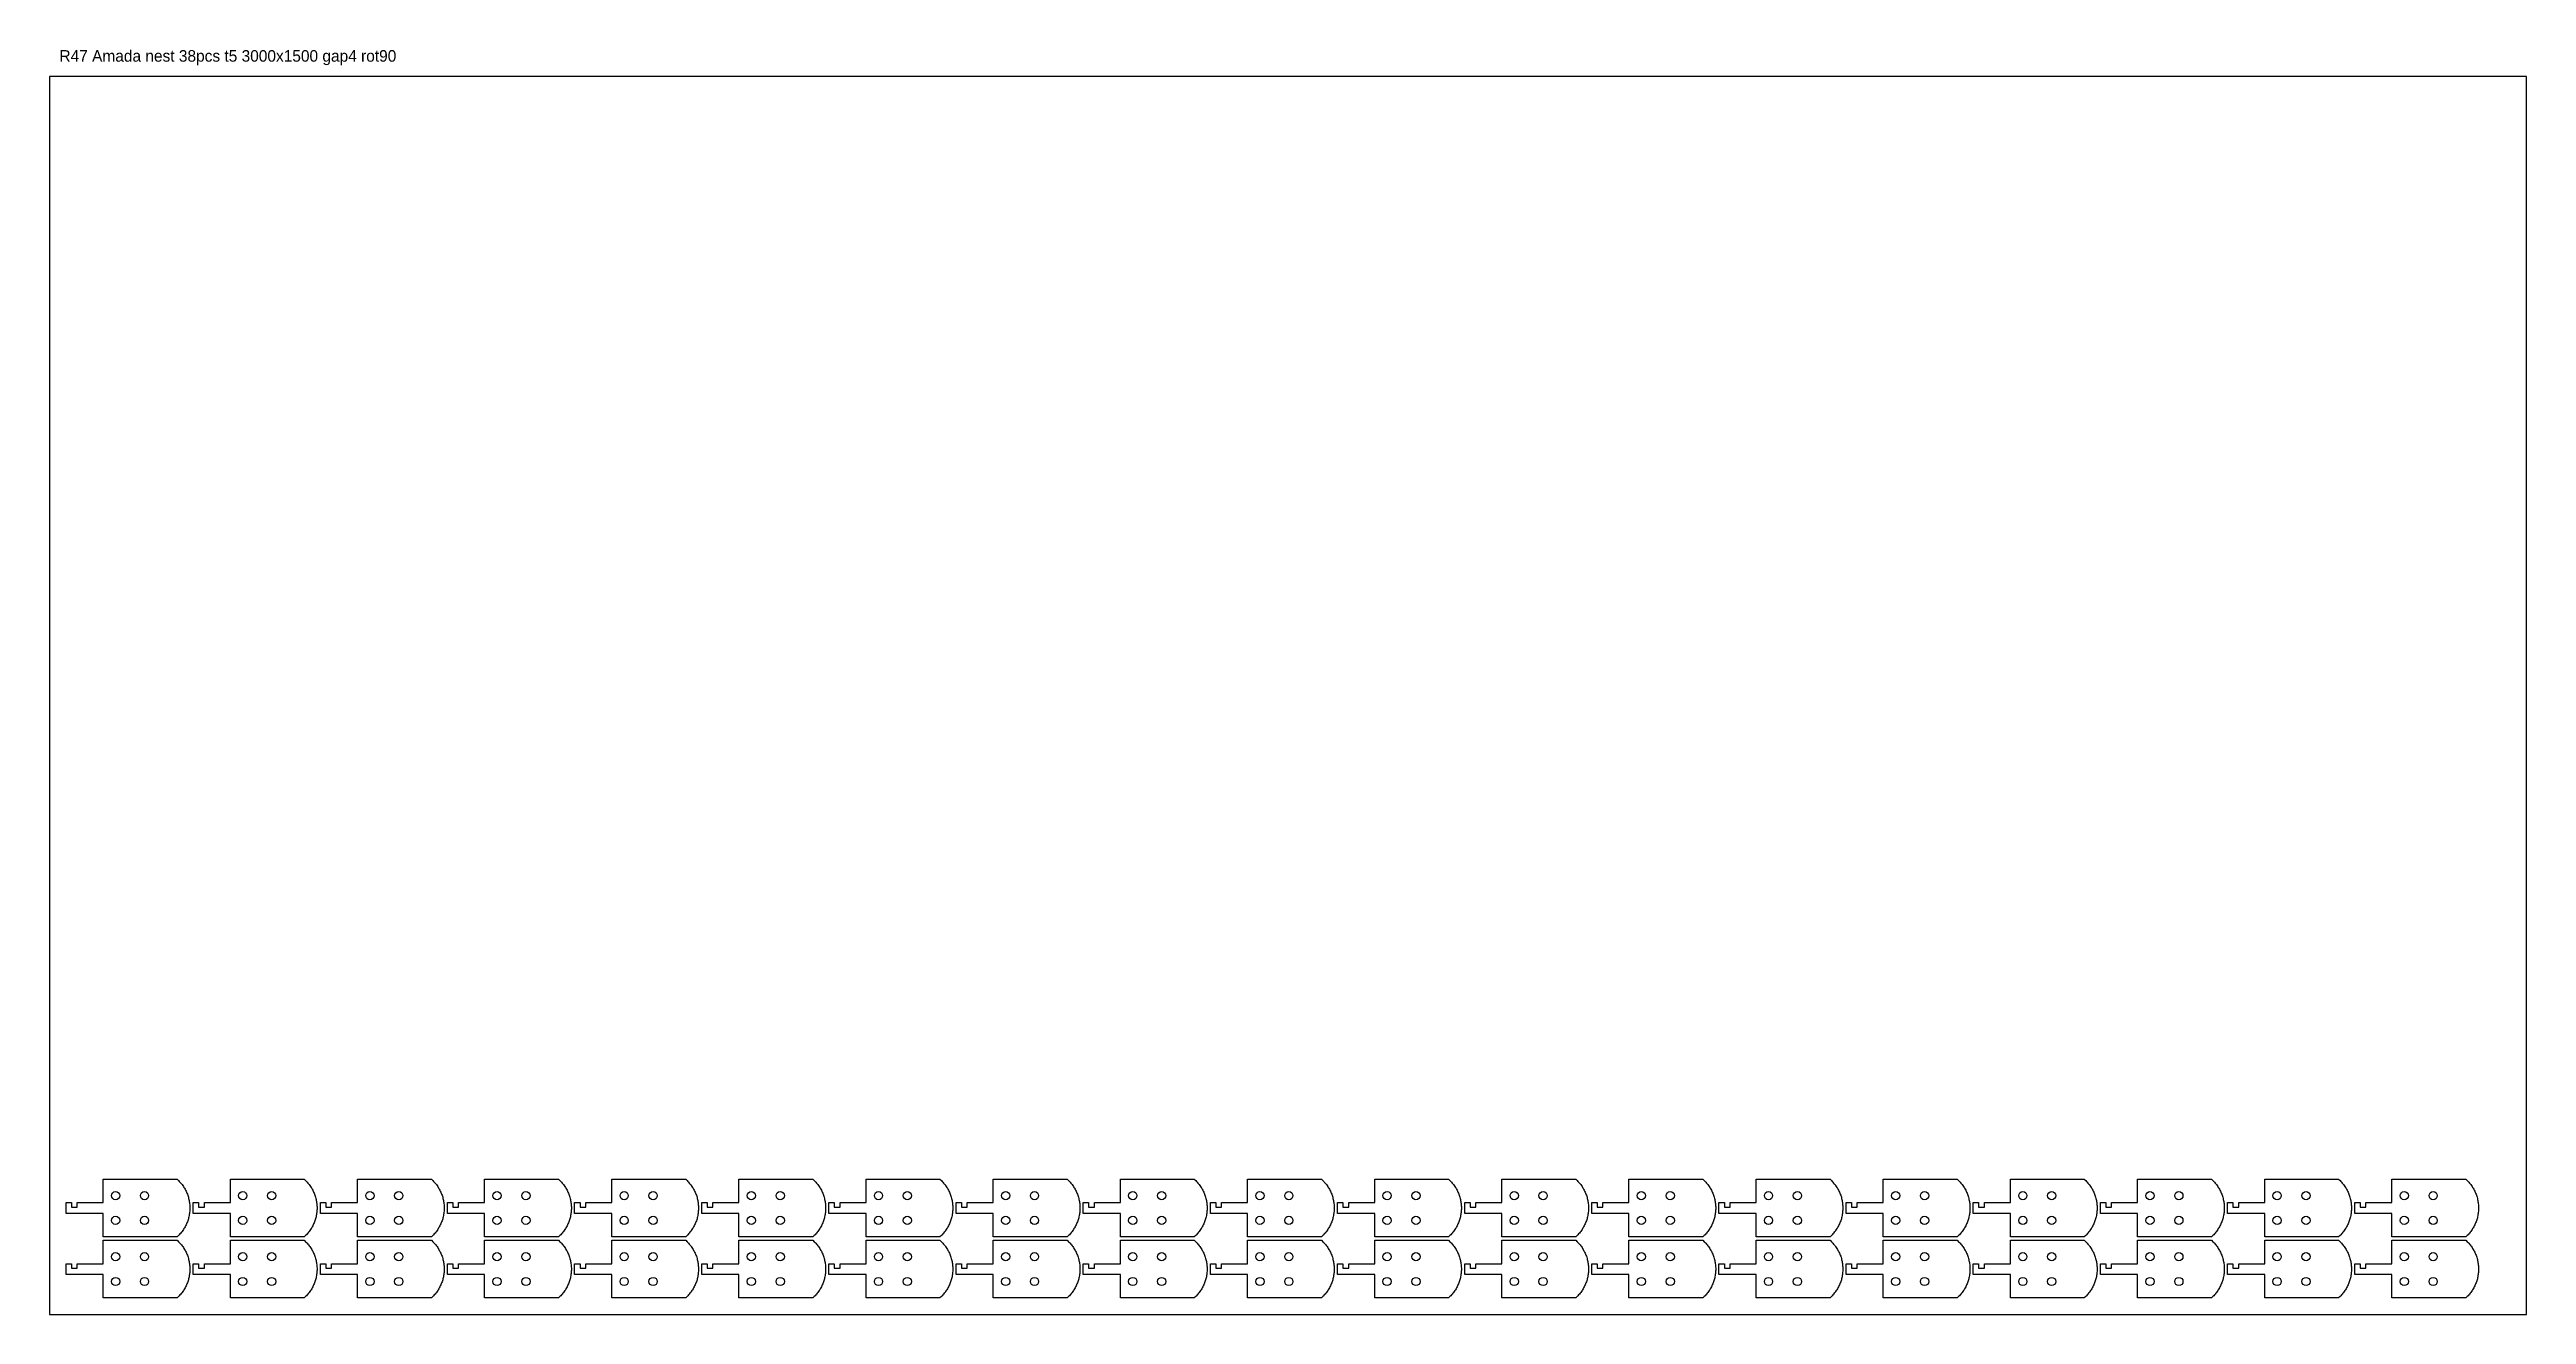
# Model space of a CAD drawing. Header units: millimetres. Extents: x 0 to 3000, y 0 to 1533.
import ezdxf

# ---------------------------------------------------------------- set-up
doc = ezdxf.new("R2010")
doc.units = ezdxf.units.MM
doc.layers.add('CUT', color=1, linetype='Continuous')
doc.layers.add('INFO', color=7, linetype='Continuous')

msp = doc.modelspace()

# ---------------------------------------------------------------- linework, layer by layer
at = {"layer": 'CUT', "color": 1}
for points in [[(20, 122.5), (20, 135.5), (26.5, 135.5), (26.5, 130), (33.5, 130), (33.5, 135.5), (65, 135.5), (65, 164), (154.5, 164), (156.2, 162.2), (157.2, 161.3), (158, 160.3), (158.9, 159.3), (159.7, 158.3), (160.6, 157.3), (161.3, 156.2), (162.1, 155.1), (162.8, 154), (163.5, 152.9), (164.1, 151.7), (164.8, 150.6), (165.3, 149.4), (165.9, 148.2), (166.4, 147), (166.9, 145.8), (167.4, 144.5), (167.8, 143.3), (168.2, 142), (168.5, 140.7), (168.8, 139.5), (169.1, 138.2), (169.3, 136.9), (169.5, 135.6), (169.7, 134.3), (169.8, 133), (169.9, 131.6), (170, 130.3), (170, 129), (170, 127.7), (169.9, 126.4), (169.8, 125), (169.7, 123.7), (169.5, 122.4), (169.3, 121.1), (169.1, 119.8), (168.8, 118.5), (168.5, 117.3), (168.2, 116), (167.8, 114.7), (167.4, 113.5), (166.9, 112.2), (166.4, 111), (165.9, 109.8), (165.3, 108.6), (164.8, 107.4), (164.1, 106.3), (163.5, 105.1), (162.8, 104), (162.1, 102.9), (161.3, 101.8), (160.6, 100.7), (159.7, 99.7), (158.9, 98.7), (158, 97.7), (157.2, 96.7), (156.2, 95.8), (154.5, 94), (65, 94), (65, 122.5)], [(174, 122.5), (174, 135.5), (180.5, 135.5), (180.5, 130), (187.5, 130), (187.5, 135.5), (219, 135.5), (219, 164), (308.5, 164), (310.2, 162.2), (311.2, 161.3), (312, 160.3), (312.9, 159.3), (313.7, 158.3), (314.6, 157.3), (315.3, 156.2), (316.1, 155.1), (316.8, 154), (317.5, 152.9), (318.1, 151.7), (318.8, 150.6), (319.3, 149.4), (319.9, 148.2), (320.4, 147), (320.9, 145.8), (321.4, 144.5), (321.8, 143.3), (322.2, 142), (322.5, 140.7), (322.8, 139.5), (323.1, 138.2), (323.3, 136.9), (323.5, 135.6), (323.7, 134.3), (323.8, 133), (323.9, 131.6), (324, 130.3), (324, 129), (324, 127.7), (323.9, 126.4), (323.8, 125), (323.7, 123.7), (323.5, 122.4), (323.3, 121.1), (323.1, 119.8), (322.8, 118.5), (322.5, 117.3), (322.2, 116), (321.8, 114.7), (321.4, 113.5), (320.9, 112.2), (320.4, 111), (319.9, 109.8), (319.3, 108.6), (318.8, 107.4), (318.1, 106.3), (317.5, 105.1), (316.8, 104), (316.1, 102.9), (315.3, 101.8), (314.6, 100.7), (313.7, 99.7), (312.9, 98.7), (312, 97.7), (311.2, 96.7), (310.2, 95.8), (308.5, 94), (219, 94), (219, 122.5)], [(328, 122.5), (328, 135.5), (334.5, 135.5), (334.5, 130), (341.5, 130), (341.5, 135.5), (373, 135.5), (373, 164), (462.5, 164), (464.2, 162.2), (465.2, 161.3), (466, 160.3), (466.9, 159.3), (467.7, 158.3), (468.6, 157.3), (469.3, 156.2), (470.1, 155.1), (470.8, 154), (471.5, 152.9), (472.1, 151.7), (472.8, 150.6), (473.3, 149.4), (473.9, 148.2), (474.4, 147), (474.9, 145.8), (475.4, 144.5), (475.8, 143.3), (476.2, 142), (476.5, 140.7), (476.8, 139.5), (477.1, 138.2), (477.3, 136.9), (477.5, 135.6), (477.7, 134.3), (477.8, 133), (477.9, 131.6), (478, 130.3), (478, 129), (478, 127.7), (477.9, 126.4), (477.8, 125), (477.7, 123.7), (477.5, 122.4), (477.3, 121.1), (477.1, 119.8), (476.8, 118.5), (476.5, 117.3), (476.2, 116), (475.8, 114.7), (475.4, 113.5), (474.9, 112.2), (474.4, 111), (473.9, 109.8), (473.3, 108.6), (472.8, 107.4), (472.1, 106.3), (471.5, 105.1), (470.8, 104), (470.1, 102.9), (469.3, 101.8), (468.6, 100.7), (467.7, 99.7), (466.9, 98.7), (466, 97.7), (465.2, 96.7), (464.2, 95.8), (462.5, 94), (373, 94), (373, 122.5)], [(482, 122.5), (482, 135.5), (488.5, 135.5), (488.5, 130), (495.5, 130), (495.5, 135.5), (527, 135.5), (527, 164), (616.5, 164), (618.2, 162.2), (619.2, 161.3), (620, 160.3), (620.9, 159.3), (621.7, 158.3), (622.6, 157.3), (623.3, 156.2), (624.1, 155.1), (624.8, 154), (625.5, 152.9), (626.1, 151.7), (626.8, 150.6), (627.3, 149.4), (627.9, 148.2), (628.4, 147), (628.9, 145.8), (629.4, 144.5), (629.8, 143.3), (630.2, 142), (630.5, 140.7), (630.8, 139.5), (631.1, 138.2), (631.3, 136.9), (631.5, 135.6), (631.7, 134.3), (631.8, 133), (631.9, 131.6), (632, 130.3), (632, 129), (632, 127.7), (631.9, 126.4), (631.8, 125), (631.7, 123.7), (631.5, 122.4), (631.3, 121.1), (631.1, 119.8), (630.8, 118.5), (630.5, 117.3), (630.2, 116), (629.8, 114.7), (629.4, 113.5), (628.9, 112.2), (628.4, 111), (627.9, 109.8), (627.3, 108.6), (626.8, 107.4), (626.1, 106.3), (625.5, 105.1), (624.8, 104), (624.1, 102.9), (623.3, 101.8), (622.6, 100.7), (621.7, 99.7), (620.9, 98.7), (620, 97.7), (619.2, 96.7), (618.2, 95.8), (616.5, 94), (527, 94), (527, 122.5)], [(636, 122.5), (636, 135.5), (642.5, 135.5), (642.5, 130), (649.5, 130), (649.5, 135.5), (681, 135.5), (681, 164), (770.5, 164), (772.2, 162.2), (773.2, 161.3), (774, 160.3), (774.9, 159.3), (775.7, 158.3), (776.6, 157.3), (777.3, 156.2), (778.1, 155.1), (778.8, 154), (779.5, 152.9), (780.1, 151.7), (780.8, 150.6), (781.3, 149.4), (781.9, 148.2), (782.4, 147), (782.9, 145.8), (783.4, 144.5), (783.8, 143.3), (784.2, 142), (784.5, 140.7), (784.8, 139.5), (785.1, 138.2), (785.3, 136.9), (785.5, 135.6), (785.7, 134.3), (785.8, 133), (785.9, 131.6), (786, 130.3), (786, 129), (786, 127.7), (785.9, 126.4), (785.8, 125), (785.7, 123.7), (785.5, 122.4), (785.3, 121.1), (785.1, 119.8), (784.8, 118.5), (784.5, 117.3), (784.2, 116), (783.8, 114.7), (783.4, 113.5), (782.9, 112.2), (782.4, 111), (781.9, 109.8), (781.3, 108.6), (780.8, 107.4), (780.1, 106.3), (779.5, 105.1), (778.8, 104), (778.1, 102.9), (777.3, 101.8), (776.6, 100.7), (775.7, 99.7), (774.9, 98.7), (774, 97.7), (773.2, 96.7), (772.2, 95.8), (770.5, 94), (681, 94), (681, 122.5)], [(790, 122.5), (790, 135.5), (796.5, 135.5), (796.5, 130), (803.5, 130), (803.5, 135.5), (835, 135.5), (835, 164), (924.5, 164), (926.2, 162.2), (927.2, 161.3), (928, 160.3), (928.9, 159.3), (929.7, 158.3), (930.6, 157.3), (931.3, 156.2), (932.1, 155.1), (932.8, 154), (933.5, 152.9), (934.1, 151.7), (934.8, 150.6), (935.3, 149.4), (935.9, 148.2), (936.4, 147), (936.9, 145.8), (937.4, 144.5), (937.8, 143.3), (938.2, 142), (938.5, 140.7), (938.8, 139.5), (939.1, 138.2), (939.3, 136.9), (939.5, 135.6), (939.7, 134.3), (939.8, 133), (939.9, 131.6), (940, 130.3), (940, 129), (940, 127.7), (939.9, 126.4), (939.8, 125), (939.7, 123.7), (939.5, 122.4), (939.3, 121.1), (939.1, 119.8), (938.8, 118.5), (938.5, 117.3), (938.2, 116), (937.8, 114.7), (937.4, 113.5), (936.9, 112.2), (936.4, 111), (935.9, 109.8), (935.3, 108.6), (934.8, 107.4), (934.1, 106.3), (933.5, 105.1), (932.8, 104), (932.1, 102.9), (931.3, 101.8), (930.6, 100.7), (929.7, 99.7), (928.9, 98.7), (928, 97.7), (927.2, 96.7), (926.2, 95.8), (924.5, 94), (835, 94), (835, 122.5)], [(944, 122.5), (944, 135.5), (950.5, 135.5), (950.5, 130), (957.5, 130), (957.5, 135.5), (989, 135.5), (989, 164), (1078.5, 164), (1080.2, 162.2), (1081.2, 161.3), (1082, 160.3), (1082.9, 159.3), (1083.7, 158.3), (1084.6, 157.3), (1085.3, 156.2), (1086.1, 155.1), (1086.8, 154), (1087.5, 152.9), (1088.1, 151.7), (1088.8, 150.6), (1089.3, 149.4), (1089.9, 148.2), (1090.4, 147), (1090.9, 145.8), (1091.4, 144.5), (1091.8, 143.3), (1092.2, 142), (1092.5, 140.7), (1092.8, 139.5), (1093.1, 138.2), (1093.3, 136.9), (1093.5, 135.6), (1093.7, 134.3), (1093.8, 133), (1093.9, 131.6), (1094, 130.3), (1094, 129), (1094, 127.7), (1093.9, 126.4), (1093.8, 125), (1093.7, 123.7), (1093.5, 122.4), (1093.3, 121.1), (1093.1, 119.8), (1092.8, 118.5), (1092.5, 117.3), (1092.2, 116), (1091.8, 114.7), (1091.4, 113.5), (1090.9, 112.2), (1090.4, 111), (1089.9, 109.8), (1089.3, 108.6), (1088.8, 107.4), (1088.1, 106.3), (1087.5, 105.1), (1086.8, 104), (1086.1, 102.9), (1085.3, 101.8), (1084.6, 100.7), (1083.7, 99.7), (1082.9, 98.7), (1082, 97.7), (1081.2, 96.7), (1080.2, 95.8), (1078.5, 94), (989, 94), (989, 122.5)], [(1098, 122.5), (1098, 135.5), (1104.5, 135.5), (1104.5, 130), (1111.5, 130), (1111.5, 135.5), (1143, 135.5), (1143, 164), (1232.5, 164), (1234.2, 162.2), (1235.2, 161.3), (1236, 160.3), (1236.9, 159.3), (1237.7, 158.3), (1238.6, 157.3), (1239.3, 156.2), (1240.1, 155.1), (1240.8, 154), (1241.5, 152.9), (1242.1, 151.7), (1242.8, 150.6), (1243.3, 149.4), (1243.9, 148.2), (1244.4, 147), (1244.9, 145.8), (1245.4, 144.5), (1245.8, 143.3), (1246.2, 142), (1246.5, 140.7), (1246.8, 139.5), (1247.1, 138.2), (1247.3, 136.9), (1247.5, 135.6), (1247.7, 134.3), (1247.8, 133), (1247.9, 131.6), (1248, 130.3), (1248, 129), (1248, 127.7), (1247.9, 126.4), (1247.8, 125), (1247.7, 123.7), (1247.5, 122.4), (1247.3, 121.1), (1247.1, 119.8), (1246.8, 118.5), (1246.5, 117.3), (1246.2, 116), (1245.8, 114.7), (1245.4, 113.5), (1244.9, 112.2), (1244.4, 111), (1243.9, 109.8), (1243.3, 108.6), (1242.8, 107.4), (1242.1, 106.3), (1241.5, 105.1), (1240.8, 104), (1240.1, 102.9), (1239.3, 101.8), (1238.6, 100.7), (1237.7, 99.7), (1236.9, 98.7), (1236, 97.7), (1235.2, 96.7), (1234.2, 95.8), (1232.5, 94), (1143, 94), (1143, 122.5)], [(1252, 122.5), (1252, 135.5), (1258.5, 135.5), (1258.5, 130), (1265.5, 130), (1265.5, 135.5), (1297, 135.5), (1297, 164), (1386.5, 164), (1388.2, 162.2), (1389.2, 161.3), (1390, 160.3), (1390.9, 159.3), (1391.7, 158.3), (1392.6, 157.3), (1393.3, 156.2), (1394.1, 155.1), (1394.8, 154), (1395.5, 152.9), (1396.1, 151.7), (1396.8, 150.6), (1397.3, 149.4), (1397.9, 148.2), (1398.4, 147), (1398.9, 145.8), (1399.4, 144.5), (1399.8, 143.3), (1400.2, 142), (1400.5, 140.7), (1400.8, 139.5), (1401.1, 138.2), (1401.3, 136.9), (1401.5, 135.6), (1401.7, 134.3), (1401.8, 133), (1401.9, 131.6), (1402, 130.3), (1402, 129), (1402, 127.7), (1401.9, 126.4), (1401.8, 125), (1401.7, 123.7), (1401.5, 122.4), (1401.3, 121.1), (1401.1, 119.8), (1400.8, 118.5), (1400.5, 117.3), (1400.2, 116), (1399.8, 114.7), (1399.4, 113.5), (1398.9, 112.2), (1398.4, 111), (1397.9, 109.8), (1397.3, 108.6), (1396.8, 107.4), (1396.1, 106.3), (1395.5, 105.1), (1394.8, 104), (1394.1, 102.9), (1393.3, 101.8), (1392.6, 100.7), (1391.7, 99.7), (1390.9, 98.7), (1390, 97.7), (1389.2, 96.7), (1388.2, 95.8), (1386.5, 94), (1297, 94), (1297, 122.5)], [(1406, 122.5), (1406, 135.5), (1412.5, 135.5), (1412.5, 130), (1419.5, 130), (1419.5, 135.5), (1451, 135.5), (1451, 164), (1540.5, 164), (1542.2, 162.2), (1543.2, 161.3), (1544, 160.3), (1544.9, 159.3), (1545.7, 158.3), (1546.6, 157.3), (1547.3, 156.2), (1548.1, 155.1), (1548.8, 154), (1549.5, 152.9), (1550.1, 151.7), (1550.8, 150.6), (1551.3, 149.4), (1551.9, 148.2), (1552.4, 147), (1552.9, 145.8), (1553.4, 144.5), (1553.8, 143.3), (1554.2, 142), (1554.5, 140.7), (1554.8, 139.5), (1555.1, 138.2), (1555.3, 136.9), (1555.5, 135.6), (1555.7, 134.3), (1555.8, 133), (1555.9, 131.6), (1556, 130.3), (1556, 129), (1556, 127.7), (1555.9, 126.4), (1555.8, 125), (1555.7, 123.7), (1555.5, 122.4), (1555.3, 121.1), (1555.1, 119.8), (1554.8, 118.5), (1554.5, 117.3), (1554.2, 116), (1553.8, 114.7), (1553.4, 113.5), (1552.9, 112.2), (1552.4, 111), (1551.9, 109.8), (1551.3, 108.6), (1550.8, 107.4), (1550.1, 106.3), (1549.5, 105.1), (1548.8, 104), (1548.1, 102.9), (1547.3, 101.8), (1546.6, 100.7), (1545.7, 99.7), (1544.9, 98.7), (1544, 97.7), (1543.2, 96.7), (1542.2, 95.8), (1540.5, 94), (1451, 94), (1451, 122.5)], [(1560, 122.5), (1560, 135.5), (1566.5, 135.5), (1566.5, 130), (1573.5, 130), (1573.5, 135.5), (1605, 135.5), (1605, 164), (1694.5, 164), (1696.2, 162.2), (1697.2, 161.3), (1698, 160.3), (1698.9, 159.3), (1699.7, 158.3), (1700.6, 157.3), (1701.3, 156.2), (1702.1, 155.1), (1702.8, 154), (1703.5, 152.9), (1704.1, 151.7), (1704.8, 150.6), (1705.3, 149.4), (1705.9, 148.2), (1706.4, 147), (1706.9, 145.8), (1707.4, 144.5), (1707.8, 143.3), (1708.2, 142), (1708.5, 140.7), (1708.8, 139.5), (1709.1, 138.2), (1709.3, 136.9), (1709.5, 135.6), (1709.7, 134.3), (1709.8, 133), (1709.9, 131.6), (1710, 130.3), (1710, 129), (1710, 127.7), (1709.9, 126.4), (1709.8, 125), (1709.7, 123.7), (1709.5, 122.4), (1709.3, 121.1), (1709.1, 119.8), (1708.8, 118.5), (1708.5, 117.3), (1708.2, 116), (1707.8, 114.7), (1707.4, 113.5), (1706.9, 112.2), (1706.4, 111), (1705.9, 109.8), (1705.3, 108.6), (1704.8, 107.4), (1704.1, 106.3), (1703.5, 105.1), (1702.8, 104), (1702.1, 102.9), (1701.3, 101.8), (1700.6, 100.7), (1699.7, 99.7), (1698.9, 98.7), (1698, 97.7), (1697.2, 96.7), (1696.2, 95.8), (1694.5, 94), (1605, 94), (1605, 122.5)], [(1714, 122.5), (1714, 135.5), (1720.5, 135.5), (1720.5, 130), (1727.5, 130), (1727.5, 135.5), (1759, 135.5), (1759, 164), (1848.5, 164), (1850.2, 162.2), (1851.2, 161.3), (1852, 160.3), (1852.9, 159.3), (1853.7, 158.3), (1854.6, 157.3), (1855.3, 156.2), (1856.1, 155.1), (1856.8, 154), (1857.5, 152.9), (1858.1, 151.7), (1858.8, 150.6), (1859.3, 149.4), (1859.9, 148.2), (1860.4, 147), (1860.9, 145.8), (1861.4, 144.5), (1861.8, 143.3), (1862.2, 142), (1862.5, 140.7), (1862.8, 139.5), (1863.1, 138.2), (1863.3, 136.9), (1863.5, 135.6), (1863.7, 134.3), (1863.8, 133), (1863.9, 131.6), (1864, 130.3), (1864, 129), (1864, 127.7), (1863.9, 126.4), (1863.8, 125), (1863.7, 123.7), (1863.5, 122.4), (1863.3, 121.1), (1863.1, 119.8), (1862.8, 118.5), (1862.5, 117.3), (1862.2, 116), (1861.8, 114.7), (1861.4, 113.5), (1860.9, 112.2), (1860.4, 111), (1859.9, 109.8), (1859.3, 108.6), (1858.8, 107.4), (1858.1, 106.3), (1857.5, 105.1), (1856.8, 104), (1856.1, 102.9), (1855.3, 101.8), (1854.6, 100.7), (1853.7, 99.7), (1852.9, 98.7), (1852, 97.7), (1851.2, 96.7), (1850.2, 95.8), (1848.5, 94), (1759, 94), (1759, 122.5)], [(1868, 122.5), (1868, 135.5), (1874.5, 135.5), (1874.5, 130), (1881.5, 130), (1881.5, 135.5), (1913, 135.5), (1913, 164), (2002.5, 164), (2004.2, 162.2), (2005.2, 161.3), (2006, 160.3), (2006.9, 159.3), (2007.7, 158.3), (2008.6, 157.3), (2009.3, 156.2), (2010.1, 155.1), (2010.8, 154), (2011.5, 152.9), (2012.1, 151.7), (2012.8, 150.6), (2013.3, 149.4), (2013.9, 148.2), (2014.4, 147), (2014.9, 145.8), (2015.4, 144.5), (2015.8, 143.3), (2016.2, 142), (2016.5, 140.7), (2016.8, 139.5), (2017.1, 138.2), (2017.3, 136.9), (2017.5, 135.6), (2017.7, 134.3), (2017.8, 133), (2017.9, 131.6), (2018, 130.3), (2018, 129), (2018, 127.7), (2017.9, 126.4), (2017.8, 125), (2017.7, 123.7), (2017.5, 122.4), (2017.3, 121.1), (2017.1, 119.8), (2016.8, 118.5), (2016.5, 117.3), (2016.2, 116), (2015.8, 114.7), (2015.4, 113.5), (2014.9, 112.2), (2014.4, 111), (2013.9, 109.8), (2013.3, 108.6), (2012.8, 107.4), (2012.1, 106.3), (2011.5, 105.1), (2010.8, 104), (2010.1, 102.9), (2009.3, 101.8), (2008.6, 100.7), (2007.7, 99.7), (2006.9, 98.7), (2006, 97.7), (2005.2, 96.7), (2004.2, 95.8), (2002.5, 94), (1913, 94), (1913, 122.5)], [(2022, 122.5), (2022, 135.5), (2028.5, 135.5), (2028.5, 130), (2035.5, 130), (2035.5, 135.5), (2067, 135.5), (2067, 164), (2156.5, 164), (2158.2, 162.2), (2159.2, 161.3), (2160, 160.3), (2160.9, 159.3), (2161.7, 158.3), (2162.6, 157.3), (2163.3, 156.2), (2164.1, 155.1), (2164.8, 154), (2165.5, 152.9), (2166.1, 151.7), (2166.8, 150.6), (2167.3, 149.4), (2167.9, 148.2), (2168.4, 147), (2168.9, 145.8), (2169.4, 144.5), (2169.8, 143.3), (2170.2, 142), (2170.5, 140.7), (2170.8, 139.5), (2171.1, 138.2), (2171.3, 136.9), (2171.5, 135.6), (2171.7, 134.3), (2171.8, 133), (2171.9, 131.6), (2172, 130.3), (2172, 129), (2172, 127.7), (2171.9, 126.4), (2171.8, 125), (2171.7, 123.7), (2171.5, 122.4), (2171.3, 121.1), (2171.1, 119.8), (2170.8, 118.5), (2170.5, 117.3), (2170.2, 116), (2169.8, 114.7), (2169.4, 113.5), (2168.9, 112.2), (2168.4, 111), (2167.9, 109.8), (2167.3, 108.6), (2166.8, 107.4), (2166.1, 106.3), (2165.5, 105.1), (2164.8, 104), (2164.1, 102.9), (2163.3, 101.8), (2162.6, 100.7), (2161.7, 99.7), (2160.9, 98.7), (2160, 97.7), (2159.2, 96.7), (2158.2, 95.8), (2156.5, 94), (2067, 94), (2067, 122.5)], [(2176, 122.5), (2176, 135.5), (2182.5, 135.5), (2182.5, 130), (2189.5, 130), (2189.5, 135.5), (2221, 135.5), (2221, 164), (2310.5, 164), (2312.2, 162.2), (2313.2, 161.3), (2314, 160.3), (2314.9, 159.3), (2315.7, 158.3), (2316.6, 157.3), (2317.3, 156.2), (2318.1, 155.1), (2318.8, 154), (2319.5, 152.9), (2320.1, 151.7), (2320.8, 150.6), (2321.3, 149.4), (2321.9, 148.2), (2322.4, 147), (2322.9, 145.8), (2323.4, 144.5), (2323.8, 143.3), (2324.2, 142), (2324.5, 140.7), (2324.8, 139.5), (2325.1, 138.2), (2325.3, 136.9), (2325.5, 135.6), (2325.7, 134.3), (2325.8, 133), (2325.9, 131.6), (2326, 130.3), (2326, 129), (2326, 127.7), (2325.9, 126.4), (2325.8, 125), (2325.7, 123.7), (2325.5, 122.4), (2325.3, 121.1), (2325.1, 119.8), (2324.8, 118.5), (2324.5, 117.3), (2324.2, 116), (2323.8, 114.7), (2323.4, 113.5), (2322.9, 112.2), (2322.4, 111), (2321.9, 109.8), (2321.3, 108.6), (2320.8, 107.4), (2320.1, 106.3), (2319.5, 105.1), (2318.8, 104), (2318.1, 102.9), (2317.3, 101.8), (2316.6, 100.7), (2315.7, 99.7), (2314.9, 98.7), (2314, 97.7), (2313.2, 96.7), (2312.2, 95.8), (2310.5, 94), (2221, 94), (2221, 122.5)], [(2330, 122.5), (2330, 135.5), (2336.5, 135.5), (2336.5, 130), (2343.5, 130), (2343.5, 135.5), (2375, 135.5), (2375, 164), (2464.5, 164), (2466.2, 162.2), (2467.2, 161.3), (2468, 160.3), (2468.9, 159.3), (2469.7, 158.3), (2470.6, 157.3), (2471.3, 156.2), (2472.1, 155.1), (2472.8, 154), (2473.5, 152.9), (2474.1, 151.7), (2474.8, 150.6), (2475.3, 149.4), (2475.9, 148.2), (2476.4, 147), (2476.9, 145.8), (2477.4, 144.5), (2477.8, 143.3), (2478.2, 142), (2478.5, 140.7), (2478.8, 139.5), (2479.1, 138.2), (2479.3, 136.9), (2479.5, 135.6), (2479.7, 134.3), (2479.8, 133), (2479.9, 131.6), (2480, 130.3), (2480, 129), (2480, 127.7), (2479.9, 126.4), (2479.8, 125), (2479.7, 123.7), (2479.5, 122.4), (2479.3, 121.1), (2479.1, 119.8), (2478.8, 118.5), (2478.5, 117.3), (2478.2, 116), (2477.8, 114.7), (2477.4, 113.5), (2476.9, 112.2), (2476.4, 111), (2475.9, 109.8), (2475.3, 108.6), (2474.8, 107.4), (2474.1, 106.3), (2473.5, 105.1), (2472.8, 104), (2472.1, 102.9), (2471.3, 101.8), (2470.6, 100.7), (2469.7, 99.7), (2468.9, 98.7), (2468, 97.7), (2467.2, 96.7), (2466.2, 95.8), (2464.5, 94), (2375, 94), (2375, 122.5)], [(2484, 122.5), (2484, 135.5), (2490.5, 135.5), (2490.5, 130), (2497.5, 130), (2497.5, 135.5), (2529, 135.5), (2529, 164), (2618.5, 164), (2620.2, 162.2), (2621.2, 161.3), (2622, 160.3), (2622.9, 159.3), (2623.7, 158.3), (2624.6, 157.3), (2625.3, 156.2), (2626.1, 155.1), (2626.8, 154), (2627.5, 152.9), (2628.1, 151.7), (2628.8, 150.6), (2629.3, 149.4), (2629.9, 148.2), (2630.4, 147), (2630.9, 145.8), (2631.4, 144.5), (2631.8, 143.3), (2632.2, 142), (2632.5, 140.7), (2632.8, 139.5), (2633.1, 138.2), (2633.3, 136.9), (2633.5, 135.6), (2633.7, 134.3), (2633.8, 133), (2633.9, 131.6), (2634, 130.3), (2634, 129), (2634, 127.7), (2633.9, 126.4), (2633.8, 125), (2633.7, 123.7), (2633.5, 122.4), (2633.3, 121.1), (2633.1, 119.8), (2632.8, 118.5), (2632.5, 117.3), (2632.2, 116), (2631.8, 114.7), (2631.4, 113.5), (2630.9, 112.2), (2630.4, 111), (2629.9, 109.8), (2629.3, 108.6), (2628.8, 107.4), (2628.1, 106.3), (2627.5, 105.1), (2626.8, 104), (2626.1, 102.9), (2625.3, 101.8), (2624.6, 100.7), (2623.7, 99.7), (2622.9, 98.7), (2622, 97.7), (2621.2, 96.7), (2620.2, 95.8), (2618.5, 94), (2529, 94), (2529, 122.5)], [(2638, 122.5), (2638, 135.5), (2644.5, 135.5), (2644.5, 130), (2651.5, 130), (2651.5, 135.5), (2683, 135.5), (2683, 164), (2772.5, 164), (2774.2, 162.2), (2775.2, 161.3), (2776, 160.3), (2776.9, 159.3), (2777.7, 158.3), (2778.6, 157.3), (2779.3, 156.2), (2780.1, 155.1), (2780.8, 154), (2781.5, 152.9), (2782.1, 151.7), (2782.8, 150.6), (2783.3, 149.4), (2783.9, 148.2), (2784.4, 147), (2784.9, 145.8), (2785.4, 144.5), (2785.8, 143.3), (2786.2, 142), (2786.5, 140.7), (2786.8, 139.5), (2787.1, 138.2), (2787.3, 136.9), (2787.5, 135.6), (2787.7, 134.3), (2787.8, 133), (2787.9, 131.6), (2788, 130.3), (2788, 129), (2788, 127.7), (2787.9, 126.4), (2787.8, 125), (2787.7, 123.7), (2787.5, 122.4), (2787.3, 121.1), (2787.1, 119.8), (2786.8, 118.5), (2786.5, 117.3), (2786.2, 116), (2785.8, 114.7), (2785.4, 113.5), (2784.9, 112.2), (2784.4, 111), (2783.9, 109.8), (2783.3, 108.6), (2782.8, 107.4), (2782.1, 106.3), (2781.5, 105.1), (2780.8, 104), (2780.1, 102.9), (2779.3, 101.8), (2778.6, 100.7), (2777.7, 99.7), (2776.9, 98.7), (2776, 97.7), (2775.2, 96.7), (2774.2, 95.8), (2772.5, 94), (2683, 94), (2683, 122.5)], [(2792, 122.5), (2792, 135.5), (2798.5, 135.5), (2798.5, 130), (2805.5, 130), (2805.5, 135.5), (2837, 135.5), (2837, 164), (2926.5, 164), (2928.2, 162.2), (2929.2, 161.3), (2930, 160.3), (2930.9, 159.3), (2931.7, 158.3), (2932.6, 157.3), (2933.3, 156.2), (2934.1, 155.1), (2934.8, 154), (2935.5, 152.9), (2936.1, 151.7), (2936.8, 150.6), (2937.3, 149.4), (2937.9, 148.2), (2938.4, 147), (2938.9, 145.8), (2939.4, 144.5), (2939.8, 143.3), (2940.2, 142), (2940.5, 140.7), (2940.8, 139.5), (2941.1, 138.2), (2941.3, 136.9), (2941.5, 135.6), (2941.7, 134.3), (2941.8, 133), (2941.9, 131.6), (2942, 130.3), (2942, 129), (2942, 127.7), (2941.9, 126.4), (2941.8, 125), (2941.7, 123.7), (2941.5, 122.4), (2941.3, 121.1), (2941.1, 119.8), (2940.8, 118.5), (2940.5, 117.3), (2940.2, 116), (2939.8, 114.7), (2939.4, 113.5), (2938.9, 112.2), (2938.4, 111), (2937.9, 109.8), (2937.3, 108.6), (2936.8, 107.4), (2936.1, 106.3), (2935.5, 105.1), (2934.8, 104), (2934.1, 102.9), (2933.3, 101.8), (2932.6, 100.7), (2931.7, 99.7), (2930.9, 98.7), (2930, 97.7), (2929.2, 96.7), (2928.2, 95.8), (2926.5, 94), (2837, 94), (2837, 122.5)], [(20, 48.5), (20, 61.5), (26.5, 61.5), (26.5, 56), (33.5, 56), (33.5, 61.5), (65, 61.5), (65, 90), (154.5, 90), (156.2, 88.2), (157.2, 87.3), (158, 86.3), (158.9, 85.3), (159.7, 84.3), (160.6, 83.3), (161.3, 82.2), (162.1, 81.1), (162.8, 80), (163.5, 78.9), (164.1, 77.7), (164.8, 76.6), (165.3, 75.4), (165.9, 74.2), (166.4, 73), (166.9, 71.8), (167.4, 70.5), (167.8, 69.3), (168.2, 68), (168.5, 66.7), (168.8, 65.5), (169.1, 64.2), (169.3, 62.9), (169.5, 61.6), (169.7, 60.3), (169.8, 59), (169.9, 57.6), (170, 56.3), (170, 55), (170, 53.7), (169.9, 52.4), (169.8, 51), (169.7, 49.7), (169.5, 48.4), (169.3, 47.1), (169.1, 45.8), (168.8, 44.5), (168.5, 43.3), (168.2, 42), (167.8, 40.7), (167.4, 39.5), (166.9, 38.2), (166.4, 37), (165.9, 35.8), (165.3, 34.6), (164.8, 33.4), (164.1, 32.3), (163.5, 31.1), (162.8, 30), (162.1, 28.9), (161.3, 27.8), (160.6, 26.7), (159.7, 25.7), (158.9, 24.7), (158, 23.7), (157.2, 22.7), (156.2, 21.8), (154.5, 20), (65, 20), (65, 48.5)], [(174, 48.5), (174, 61.5), (180.5, 61.5), (180.5, 56), (187.5, 56), (187.5, 61.5), (219, 61.5), (219, 90), (308.5, 90), (310.2, 88.2), (311.2, 87.3), (312, 86.3), (312.9, 85.3), (313.7, 84.3), (314.6, 83.3), (315.3, 82.2), (316.1, 81.1), (316.8, 80), (317.5, 78.9), (318.1, 77.7), (318.8, 76.6), (319.3, 75.4), (319.9, 74.2), (320.4, 73), (320.9, 71.8), (321.4, 70.5), (321.8, 69.3), (322.2, 68), (322.5, 66.7), (322.8, 65.5), (323.1, 64.2), (323.3, 62.9), (323.5, 61.6), (323.7, 60.3), (323.8, 59), (323.9, 57.6), (324, 56.3), (324, 55), (324, 53.7), (323.9, 52.4), (323.8, 51), (323.7, 49.7), (323.5, 48.4), (323.3, 47.1), (323.1, 45.8), (322.8, 44.5), (322.5, 43.3), (322.2, 42), (321.8, 40.7), (321.4, 39.5), (320.9, 38.2), (320.4, 37), (319.9, 35.8), (319.3, 34.6), (318.8, 33.4), (318.1, 32.3), (317.5, 31.1), (316.8, 30), (316.1, 28.9), (315.3, 27.8), (314.6, 26.7), (313.7, 25.7), (312.9, 24.7), (312, 23.7), (311.2, 22.7), (310.2, 21.8), (308.5, 20), (219, 20), (219, 48.5)], [(328, 48.5), (328, 61.5), (334.5, 61.5), (334.5, 56), (341.5, 56), (341.5, 61.5), (373, 61.5), (373, 90), (462.5, 90), (464.2, 88.2), (465.2, 87.3), (466, 86.3), (466.9, 85.3), (467.7, 84.3), (468.6, 83.3), (469.3, 82.2), (470.1, 81.1), (470.8, 80), (471.5, 78.9), (472.1, 77.7), (472.8, 76.6), (473.3, 75.4), (473.9, 74.2), (474.4, 73), (474.9, 71.8), (475.4, 70.5), (475.8, 69.3), (476.2, 68), (476.5, 66.7), (476.8, 65.5), (477.1, 64.2), (477.3, 62.9), (477.5, 61.6), (477.7, 60.3), (477.8, 59), (477.9, 57.6), (478, 56.3), (478, 55), (478, 53.7), (477.9, 52.4), (477.8, 51), (477.7, 49.7), (477.5, 48.4), (477.3, 47.1), (477.1, 45.8), (476.8, 44.5), (476.5, 43.3), (476.2, 42), (475.8, 40.7), (475.4, 39.5), (474.9, 38.2), (474.4, 37), (473.9, 35.8), (473.3, 34.6), (472.8, 33.4), (472.1, 32.3), (471.5, 31.1), (470.8, 30), (470.1, 28.9), (469.3, 27.8), (468.6, 26.7), (467.7, 25.7), (466.9, 24.7), (466, 23.7), (465.2, 22.7), (464.2, 21.8), (462.5, 20), (373, 20), (373, 48.5)], [(482, 48.5), (482, 61.5), (488.5, 61.5), (488.5, 56), (495.5, 56), (495.5, 61.5), (527, 61.5), (527, 90), (616.5, 90), (618.2, 88.2), (619.2, 87.3), (620, 86.3), (620.9, 85.3), (621.7, 84.3), (622.6, 83.3), (623.3, 82.2), (624.1, 81.1), (624.8, 80), (625.5, 78.9), (626.1, 77.7), (626.8, 76.6), (627.3, 75.4), (627.9, 74.2), (628.4, 73), (628.9, 71.8), (629.4, 70.5), (629.8, 69.3), (630.2, 68), (630.5, 66.7), (630.8, 65.5), (631.1, 64.2), (631.3, 62.9), (631.5, 61.6), (631.7, 60.3), (631.8, 59), (631.9, 57.6), (632, 56.3), (632, 55), (632, 53.7), (631.9, 52.4), (631.8, 51), (631.7, 49.7), (631.5, 48.4), (631.3, 47.1), (631.1, 45.8), (630.8, 44.5), (630.5, 43.3), (630.2, 42), (629.8, 40.7), (629.4, 39.5), (628.9, 38.2), (628.4, 37), (627.9, 35.8), (627.3, 34.6), (626.8, 33.4), (626.1, 32.3), (625.5, 31.1), (624.8, 30), (624.1, 28.9), (623.3, 27.8), (622.6, 26.7), (621.7, 25.7), (620.9, 24.7), (620, 23.7), (619.2, 22.7), (618.2, 21.8), (616.5, 20), (527, 20), (527, 48.5)], [(636, 48.5), (636, 61.5), (642.5, 61.5), (642.5, 56), (649.5, 56), (649.5, 61.5), (681, 61.5), (681, 90), (770.5, 90), (772.2, 88.2), (773.2, 87.3), (774, 86.3), (774.9, 85.3), (775.7, 84.3), (776.6, 83.3), (777.3, 82.2), (778.1, 81.1), (778.8, 80), (779.5, 78.9), (780.1, 77.7), (780.8, 76.6), (781.3, 75.4), (781.9, 74.2), (782.4, 73), (782.9, 71.8), (783.4, 70.5), (783.8, 69.3), (784.2, 68), (784.5, 66.7), (784.8, 65.5), (785.1, 64.2), (785.3, 62.9), (785.5, 61.6), (785.7, 60.3), (785.8, 59), (785.9, 57.6), (786, 56.3), (786, 55), (786, 53.7), (785.9, 52.4), (785.8, 51), (785.7, 49.7), (785.5, 48.4), (785.3, 47.1), (785.1, 45.8), (784.8, 44.5), (784.5, 43.3), (784.2, 42), (783.8, 40.7), (783.4, 39.5), (782.9, 38.2), (782.4, 37), (781.9, 35.8), (781.3, 34.6), (780.8, 33.4), (780.1, 32.3), (779.5, 31.1), (778.8, 30), (778.1, 28.9), (777.3, 27.8), (776.6, 26.7), (775.7, 25.7), (774.9, 24.7), (774, 23.7), (773.2, 22.7), (772.2, 21.8), (770.5, 20), (681, 20), (681, 48.5)], [(790, 48.5), (790, 61.5), (796.5, 61.5), (796.5, 56), (803.5, 56), (803.5, 61.5), (835, 61.5), (835, 90), (924.5, 90), (926.2, 88.2), (927.2, 87.3), (928, 86.3), (928.9, 85.3), (929.7, 84.3), (930.6, 83.3), (931.3, 82.2), (932.1, 81.1), (932.8, 80), (933.5, 78.9), (934.1, 77.7), (934.8, 76.6), (935.3, 75.4), (935.9, 74.2), (936.4, 73), (936.9, 71.8), (937.4, 70.5), (937.8, 69.3), (938.2, 68), (938.5, 66.7), (938.8, 65.5), (939.1, 64.2), (939.3, 62.9), (939.5, 61.6), (939.7, 60.3), (939.8, 59), (939.9, 57.6), (940, 56.3), (940, 55), (940, 53.7), (939.9, 52.4), (939.8, 51), (939.7, 49.7), (939.5, 48.4), (939.3, 47.1), (939.1, 45.8), (938.8, 44.5), (938.5, 43.3), (938.2, 42), (937.8, 40.7), (937.4, 39.5), (936.9, 38.2), (936.4, 37), (935.9, 35.8), (935.3, 34.6), (934.8, 33.4), (934.1, 32.3), (933.5, 31.1), (932.8, 30), (932.1, 28.9), (931.3, 27.8), (930.6, 26.7), (929.7, 25.7), (928.9, 24.7), (928, 23.7), (927.2, 22.7), (926.2, 21.8), (924.5, 20), (835, 20), (835, 48.5)], [(944, 48.5), (944, 61.5), (950.5, 61.5), (950.5, 56), (957.5, 56), (957.5, 61.5), (989, 61.5), (989, 90), (1078.5, 90), (1080.2, 88.2), (1081.2, 87.3), (1082, 86.3), (1082.9, 85.3), (1083.7, 84.3), (1084.6, 83.3), (1085.3, 82.2), (1086.1, 81.1), (1086.8, 80), (1087.5, 78.9), (1088.1, 77.7), (1088.8, 76.6), (1089.3, 75.4), (1089.9, 74.2), (1090.4, 73), (1090.9, 71.8), (1091.4, 70.5), (1091.8, 69.3), (1092.2, 68), (1092.5, 66.7), (1092.8, 65.5), (1093.1, 64.2), (1093.3, 62.9), (1093.5, 61.6), (1093.7, 60.3), (1093.8, 59), (1093.9, 57.6), (1094, 56.3), (1094, 55), (1094, 53.7), (1093.9, 52.4), (1093.8, 51), (1093.7, 49.7), (1093.5, 48.4), (1093.3, 47.1), (1093.1, 45.8), (1092.8, 44.5), (1092.5, 43.3), (1092.2, 42), (1091.8, 40.7), (1091.4, 39.5), (1090.9, 38.2), (1090.4, 37), (1089.9, 35.8), (1089.3, 34.6), (1088.8, 33.4), (1088.1, 32.3), (1087.5, 31.1), (1086.8, 30), (1086.1, 28.9), (1085.3, 27.8), (1084.6, 26.7), (1083.7, 25.7), (1082.9, 24.7), (1082, 23.7), (1081.2, 22.7), (1080.2, 21.8), (1078.5, 20), (989, 20), (989, 48.5)], [(1098, 48.5), (1098, 61.5), (1104.5, 61.5), (1104.5, 56), (1111.5, 56), (1111.5, 61.5), (1143, 61.5), (1143, 90), (1232.5, 90), (1234.2, 88.2), (1235.2, 87.3), (1236, 86.3), (1236.9, 85.3), (1237.7, 84.3), (1238.6, 83.3), (1239.3, 82.2), (1240.1, 81.1), (1240.8, 80), (1241.5, 78.9), (1242.1, 77.7), (1242.8, 76.6), (1243.3, 75.4), (1243.9, 74.2), (1244.4, 73), (1244.9, 71.8), (1245.4, 70.5), (1245.8, 69.3), (1246.2, 68), (1246.5, 66.7), (1246.8, 65.5), (1247.1, 64.2), (1247.3, 62.9), (1247.5, 61.6), (1247.7, 60.3), (1247.8, 59), (1247.9, 57.6), (1248, 56.3), (1248, 55), (1248, 53.7), (1247.9, 52.4), (1247.8, 51), (1247.7, 49.7), (1247.5, 48.4), (1247.3, 47.1), (1247.1, 45.8), (1246.8, 44.5), (1246.5, 43.3), (1246.2, 42), (1245.8, 40.7), (1245.4, 39.5), (1244.9, 38.2), (1244.4, 37), (1243.9, 35.8), (1243.3, 34.6), (1242.8, 33.4), (1242.1, 32.3), (1241.5, 31.1), (1240.8, 30), (1240.1, 28.9), (1239.3, 27.8), (1238.6, 26.7), (1237.7, 25.7), (1236.9, 24.7), (1236, 23.7), (1235.2, 22.7), (1234.2, 21.8), (1232.5, 20), (1143, 20), (1143, 48.5)], [(1252, 48.5), (1252, 61.5), (1258.5, 61.5), (1258.5, 56), (1265.5, 56), (1265.5, 61.5), (1297, 61.5), (1297, 90), (1386.5, 90), (1388.2, 88.2), (1389.2, 87.3), (1390, 86.3), (1390.9, 85.3), (1391.7, 84.3), (1392.6, 83.3), (1393.3, 82.2), (1394.1, 81.1), (1394.8, 80), (1395.5, 78.9), (1396.1, 77.7), (1396.8, 76.6), (1397.3, 75.4), (1397.9, 74.2), (1398.4, 73), (1398.9, 71.8), (1399.4, 70.5), (1399.8, 69.3), (1400.2, 68), (1400.5, 66.7), (1400.8, 65.5), (1401.1, 64.2), (1401.3, 62.9), (1401.5, 61.6), (1401.7, 60.3), (1401.8, 59), (1401.9, 57.6), (1402, 56.3), (1402, 55), (1402, 53.7), (1401.9, 52.4), (1401.8, 51), (1401.7, 49.7), (1401.5, 48.4), (1401.3, 47.1), (1401.1, 45.8), (1400.8, 44.5), (1400.5, 43.3), (1400.2, 42), (1399.8, 40.7), (1399.4, 39.5), (1398.9, 38.2), (1398.4, 37), (1397.9, 35.8), (1397.3, 34.6), (1396.8, 33.4), (1396.1, 32.3), (1395.5, 31.1), (1394.8, 30), (1394.1, 28.9), (1393.3, 27.8), (1392.6, 26.7), (1391.7, 25.7), (1390.9, 24.7), (1390, 23.7), (1389.2, 22.7), (1388.2, 21.8), (1386.5, 20), (1297, 20), (1297, 48.5)], [(1406, 48.5), (1406, 61.5), (1412.5, 61.5), (1412.5, 56), (1419.5, 56), (1419.5, 61.5), (1451, 61.5), (1451, 90), (1540.5, 90), (1542.2, 88.2), (1543.2, 87.3), (1544, 86.3), (1544.9, 85.3), (1545.7, 84.3), (1546.6, 83.3), (1547.3, 82.2), (1548.1, 81.1), (1548.8, 80), (1549.5, 78.9), (1550.1, 77.7), (1550.8, 76.6), (1551.3, 75.4), (1551.9, 74.2), (1552.4, 73), (1552.9, 71.8), (1553.4, 70.5), (1553.8, 69.3), (1554.2, 68), (1554.5, 66.7), (1554.8, 65.5), (1555.1, 64.2), (1555.3, 62.9), (1555.5, 61.6), (1555.7, 60.3), (1555.8, 59), (1555.9, 57.6), (1556, 56.3), (1556, 55), (1556, 53.7), (1555.9, 52.4), (1555.8, 51), (1555.7, 49.7), (1555.5, 48.4), (1555.3, 47.1), (1555.1, 45.8), (1554.8, 44.5), (1554.5, 43.3), (1554.2, 42), (1553.8, 40.7), (1553.4, 39.5), (1552.9, 38.2), (1552.4, 37), (1551.9, 35.8), (1551.3, 34.6), (1550.8, 33.4), (1550.1, 32.3), (1549.5, 31.1), (1548.8, 30), (1548.1, 28.9), (1547.3, 27.8), (1546.6, 26.7), (1545.7, 25.7), (1544.9, 24.7), (1544, 23.7), (1543.2, 22.7), (1542.2, 21.8), (1540.5, 20), (1451, 20), (1451, 48.5)], [(1560, 48.5), (1560, 61.5), (1566.5, 61.5), (1566.5, 56), (1573.5, 56), (1573.5, 61.5), (1605, 61.5), (1605, 90), (1694.5, 90), (1696.2, 88.2), (1697.2, 87.3), (1698, 86.3), (1698.9, 85.3), (1699.7, 84.3), (1700.6, 83.3), (1701.3, 82.2), (1702.1, 81.1), (1702.8, 80), (1703.5, 78.9), (1704.1, 77.7), (1704.8, 76.6), (1705.3, 75.4), (1705.9, 74.2), (1706.4, 73), (1706.9, 71.8), (1707.4, 70.5), (1707.8, 69.3), (1708.2, 68), (1708.5, 66.7), (1708.8, 65.5), (1709.1, 64.2), (1709.3, 62.9), (1709.5, 61.6), (1709.7, 60.3), (1709.8, 59), (1709.9, 57.6), (1710, 56.3), (1710, 55), (1710, 53.7), (1709.9, 52.4), (1709.8, 51), (1709.7, 49.7), (1709.5, 48.4), (1709.3, 47.1), (1709.1, 45.8), (1708.8, 44.5), (1708.5, 43.3), (1708.2, 42), (1707.8, 40.7), (1707.4, 39.5), (1706.9, 38.2), (1706.4, 37), (1705.9, 35.8), (1705.3, 34.6), (1704.8, 33.4), (1704.1, 32.3), (1703.5, 31.1), (1702.8, 30), (1702.1, 28.9), (1701.3, 27.8), (1700.6, 26.7), (1699.7, 25.7), (1698.9, 24.7), (1698, 23.7), (1697.2, 22.7), (1696.2, 21.8), (1694.5, 20), (1605, 20), (1605, 48.5)], [(1714, 48.5), (1714, 61.5), (1720.5, 61.5), (1720.5, 56), (1727.5, 56), (1727.5, 61.5), (1759, 61.5), (1759, 90), (1848.5, 90), (1850.2, 88.2), (1851.2, 87.3), (1852, 86.3), (1852.9, 85.3), (1853.7, 84.3), (1854.6, 83.3), (1855.3, 82.2), (1856.1, 81.1), (1856.8, 80), (1857.5, 78.9), (1858.1, 77.7), (1858.8, 76.6), (1859.3, 75.4), (1859.9, 74.2), (1860.4, 73), (1860.9, 71.8), (1861.4, 70.5), (1861.8, 69.3), (1862.2, 68), (1862.5, 66.7), (1862.8, 65.5), (1863.1, 64.2), (1863.3, 62.9), (1863.5, 61.6), (1863.7, 60.3), (1863.8, 59), (1863.9, 57.6), (1864, 56.3), (1864, 55), (1864, 53.7), (1863.9, 52.4), (1863.8, 51), (1863.7, 49.7), (1863.5, 48.4), (1863.3, 47.1), (1863.1, 45.8), (1862.8, 44.5), (1862.5, 43.3), (1862.2, 42), (1861.8, 40.7), (1861.4, 39.5), (1860.9, 38.2), (1860.4, 37), (1859.9, 35.8), (1859.3, 34.6), (1858.8, 33.4), (1858.1, 32.3), (1857.5, 31.1), (1856.8, 30), (1856.1, 28.9), (1855.3, 27.8), (1854.6, 26.7), (1853.7, 25.7), (1852.9, 24.7), (1852, 23.7), (1851.2, 22.7), (1850.2, 21.8), (1848.5, 20), (1759, 20), (1759, 48.5)], [(1868, 48.5), (1868, 61.5), (1874.5, 61.5), (1874.5, 56), (1881.5, 56), (1881.5, 61.5), (1913, 61.5), (1913, 90), (2002.5, 90), (2004.2, 88.2), (2005.2, 87.3), (2006, 86.3), (2006.9, 85.3), (2007.7, 84.3), (2008.6, 83.3), (2009.3, 82.2), (2010.1, 81.1), (2010.8, 80), (2011.5, 78.9), (2012.1, 77.7), (2012.8, 76.6), (2013.3, 75.4), (2013.9, 74.2), (2014.4, 73), (2014.9, 71.8), (2015.4, 70.5), (2015.8, 69.3), (2016.2, 68), (2016.5, 66.7), (2016.8, 65.5), (2017.1, 64.2), (2017.3, 62.9), (2017.5, 61.6), (2017.7, 60.3), (2017.8, 59), (2017.9, 57.6), (2018, 56.3), (2018, 55), (2018, 53.7), (2017.9, 52.4), (2017.8, 51), (2017.7, 49.7), (2017.5, 48.4), (2017.3, 47.1), (2017.1, 45.8), (2016.8, 44.5), (2016.5, 43.3), (2016.2, 42), (2015.8, 40.7), (2015.4, 39.5), (2014.9, 38.2), (2014.4, 37), (2013.9, 35.8), (2013.3, 34.6), (2012.8, 33.4), (2012.1, 32.3), (2011.5, 31.1), (2010.8, 30), (2010.1, 28.9), (2009.3, 27.8), (2008.6, 26.7), (2007.7, 25.7), (2006.9, 24.7), (2006, 23.7), (2005.2, 22.7), (2004.2, 21.8), (2002.5, 20), (1913, 20), (1913, 48.5)], [(2022, 48.5), (2022, 61.5), (2028.5, 61.5), (2028.5, 56), (2035.5, 56), (2035.5, 61.5), (2067, 61.5), (2067, 90), (2156.5, 90), (2158.2, 88.2), (2159.2, 87.3), (2160, 86.3), (2160.9, 85.3), (2161.7, 84.3), (2162.6, 83.3), (2163.3, 82.2), (2164.1, 81.1), (2164.8, 80), (2165.5, 78.9), (2166.1, 77.7), (2166.8, 76.6), (2167.3, 75.4), (2167.9, 74.2), (2168.4, 73), (2168.9, 71.8), (2169.4, 70.5), (2169.8, 69.3), (2170.2, 68), (2170.5, 66.7), (2170.8, 65.5), (2171.1, 64.2), (2171.3, 62.9), (2171.5, 61.6), (2171.7, 60.3), (2171.8, 59), (2171.9, 57.6), (2172, 56.3), (2172, 55), (2172, 53.7), (2171.9, 52.4), (2171.8, 51), (2171.7, 49.7), (2171.5, 48.4), (2171.3, 47.1), (2171.1, 45.8), (2170.8, 44.5), (2170.5, 43.3), (2170.2, 42), (2169.8, 40.7), (2169.4, 39.5), (2168.9, 38.2), (2168.4, 37), (2167.9, 35.8), (2167.3, 34.6), (2166.8, 33.4), (2166.1, 32.3), (2165.5, 31.1), (2164.8, 30), (2164.1, 28.9), (2163.3, 27.8), (2162.6, 26.7), (2161.7, 25.7), (2160.9, 24.7), (2160, 23.7), (2159.2, 22.7), (2158.2, 21.8), (2156.5, 20), (2067, 20), (2067, 48.5)], [(2176, 48.5), (2176, 61.5), (2182.5, 61.5), (2182.5, 56), (2189.5, 56), (2189.5, 61.5), (2221, 61.5), (2221, 90), (2310.5, 90), (2312.2, 88.2), (2313.2, 87.3), (2314, 86.3), (2314.9, 85.3), (2315.7, 84.3), (2316.6, 83.3), (2317.3, 82.2), (2318.1, 81.1), (2318.8, 80), (2319.5, 78.9), (2320.1, 77.7), (2320.8, 76.6), (2321.3, 75.4), (2321.9, 74.2), (2322.4, 73), (2322.9, 71.8), (2323.4, 70.5), (2323.8, 69.3), (2324.2, 68), (2324.5, 66.7), (2324.8, 65.5), (2325.1, 64.2), (2325.3, 62.9), (2325.5, 61.6), (2325.7, 60.3), (2325.8, 59), (2325.9, 57.6), (2326, 56.3), (2326, 55), (2326, 53.7), (2325.9, 52.4), (2325.8, 51), (2325.7, 49.7), (2325.5, 48.4), (2325.3, 47.1), (2325.1, 45.8), (2324.8, 44.5), (2324.5, 43.3), (2324.2, 42), (2323.8, 40.7), (2323.4, 39.5), (2322.9, 38.2), (2322.4, 37), (2321.9, 35.8), (2321.3, 34.6), (2320.8, 33.4), (2320.1, 32.3), (2319.5, 31.1), (2318.8, 30), (2318.1, 28.9), (2317.3, 27.8), (2316.6, 26.7), (2315.7, 25.7), (2314.9, 24.7), (2314, 23.7), (2313.2, 22.7), (2312.2, 21.8), (2310.5, 20), (2221, 20), (2221, 48.5)], [(2330, 48.5), (2330, 61.5), (2336.5, 61.5), (2336.5, 56), (2343.5, 56), (2343.5, 61.5), (2375, 61.5), (2375, 90), (2464.5, 90), (2466.2, 88.2), (2467.2, 87.3), (2468, 86.3), (2468.9, 85.3), (2469.7, 84.3), (2470.6, 83.3), (2471.3, 82.2), (2472.1, 81.1), (2472.8, 80), (2473.5, 78.9), (2474.1, 77.7), (2474.8, 76.6), (2475.3, 75.4), (2475.9, 74.2), (2476.4, 73), (2476.9, 71.8), (2477.4, 70.5), (2477.8, 69.3), (2478.2, 68), (2478.5, 66.7), (2478.8, 65.5), (2479.1, 64.2), (2479.3, 62.9), (2479.5, 61.6), (2479.7, 60.3), (2479.8, 59), (2479.9, 57.6), (2480, 56.3), (2480, 55), (2480, 53.7), (2479.9, 52.4), (2479.8, 51), (2479.7, 49.7), (2479.5, 48.4), (2479.3, 47.1), (2479.1, 45.8), (2478.8, 44.5), (2478.5, 43.3), (2478.2, 42), (2477.8, 40.7), (2477.4, 39.5), (2476.9, 38.2), (2476.4, 37), (2475.9, 35.8), (2475.3, 34.6), (2474.8, 33.4), (2474.1, 32.3), (2473.5, 31.1), (2472.8, 30), (2472.1, 28.9), (2471.3, 27.8), (2470.6, 26.7), (2469.7, 25.7), (2468.9, 24.7), (2468, 23.7), (2467.2, 22.7), (2466.2, 21.8), (2464.5, 20), (2375, 20), (2375, 48.5)], [(2484, 48.5), (2484, 61.5), (2490.5, 61.5), (2490.5, 56), (2497.5, 56), (2497.5, 61.5), (2529, 61.5), (2529, 90), (2618.5, 90), (2620.2, 88.2), (2621.2, 87.3), (2622, 86.3), (2622.9, 85.3), (2623.7, 84.3), (2624.6, 83.3), (2625.3, 82.2), (2626.1, 81.1), (2626.8, 80), (2627.5, 78.9), (2628.1, 77.7), (2628.8, 76.6), (2629.3, 75.4), (2629.9, 74.2), (2630.4, 73), (2630.9, 71.8), (2631.4, 70.5), (2631.8, 69.3), (2632.2, 68), (2632.5, 66.7), (2632.8, 65.5), (2633.1, 64.2), (2633.3, 62.9), (2633.5, 61.6), (2633.7, 60.3), (2633.8, 59), (2633.9, 57.6), (2634, 56.3), (2634, 55), (2634, 53.7), (2633.9, 52.4), (2633.8, 51), (2633.7, 49.7), (2633.5, 48.4), (2633.3, 47.1), (2633.1, 45.8), (2632.8, 44.5), (2632.5, 43.3), (2632.2, 42), (2631.8, 40.7), (2631.4, 39.5), (2630.9, 38.2), (2630.4, 37), (2629.9, 35.8), (2629.3, 34.6), (2628.8, 33.4), (2628.1, 32.3), (2627.5, 31.1), (2626.8, 30), (2626.1, 28.9), (2625.3, 27.8), (2624.6, 26.7), (2623.7, 25.7), (2622.9, 24.7), (2622, 23.7), (2621.2, 22.7), (2620.2, 21.8), (2618.5, 20), (2529, 20), (2529, 48.5)], [(2638, 48.5), (2638, 61.5), (2644.5, 61.5), (2644.5, 56), (2651.5, 56), (2651.5, 61.5), (2683, 61.5), (2683, 90), (2772.5, 90), (2774.2, 88.2), (2775.2, 87.3), (2776, 86.3), (2776.9, 85.3), (2777.7, 84.3), (2778.6, 83.3), (2779.3, 82.2), (2780.1, 81.1), (2780.8, 80), (2781.5, 78.9), (2782.1, 77.7), (2782.8, 76.6), (2783.3, 75.4), (2783.9, 74.2), (2784.4, 73), (2784.9, 71.8), (2785.4, 70.5), (2785.8, 69.3), (2786.2, 68), (2786.5, 66.7), (2786.8, 65.5), (2787.1, 64.2), (2787.3, 62.9), (2787.5, 61.6), (2787.7, 60.3), (2787.8, 59), (2787.9, 57.6), (2788, 56.3), (2788, 55), (2788, 53.7), (2787.9, 52.4), (2787.8, 51), (2787.7, 49.7), (2787.5, 48.4), (2787.3, 47.1), (2787.1, 45.8), (2786.8, 44.5), (2786.5, 43.3), (2786.2, 42), (2785.8, 40.7), (2785.4, 39.5), (2784.9, 38.2), (2784.4, 37), (2783.9, 35.8), (2783.3, 34.6), (2782.8, 33.4), (2782.1, 32.3), (2781.5, 31.1), (2780.8, 30), (2780.1, 28.9), (2779.3, 27.8), (2778.6, 26.7), (2777.7, 25.7), (2776.9, 24.7), (2776, 23.7), (2775.2, 22.7), (2774.2, 21.8), (2772.5, 20), (2683, 20), (2683, 48.5)], [(2792, 48.5), (2792, 61.5), (2798.5, 61.5), (2798.5, 56), (2805.5, 56), (2805.5, 61.5), (2837, 61.5), (2837, 90), (2926.5, 90), (2928.2, 88.2), (2929.2, 87.3), (2930, 86.3), (2930.9, 85.3), (2931.7, 84.3), (2932.6, 83.3), (2933.3, 82.2), (2934.1, 81.1), (2934.8, 80), (2935.5, 78.9), (2936.1, 77.7), (2936.8, 76.6), (2937.3, 75.4), (2937.9, 74.2), (2938.4, 73), (2938.9, 71.8), (2939.4, 70.5), (2939.8, 69.3), (2940.2, 68), (2940.5, 66.7), (2940.8, 65.5), (2941.1, 64.2), (2941.3, 62.9), (2941.5, 61.6), (2941.7, 60.3), (2941.8, 59), (2941.9, 57.6), (2942, 56.3), (2942, 55), (2942, 53.7), (2941.9, 52.4), (2941.8, 51), (2941.7, 49.7), (2941.5, 48.4), (2941.3, 47.1), (2941.1, 45.8), (2940.8, 44.5), (2940.5, 43.3), (2940.2, 42), (2939.8, 40.7), (2939.4, 39.5), (2938.9, 38.2), (2938.4, 37), (2937.9, 35.8), (2937.3, 34.6), (2936.8, 33.4), (2936.1, 32.3), (2935.5, 31.1), (2934.8, 30), (2934.1, 28.9), (2933.3, 27.8), (2932.6, 26.7), (2931.7, 25.7), (2930.9, 24.7), (2930, 23.7), (2929.2, 22.7), (2928.2, 21.8), (2926.5, 20), (2837, 20), (2837, 48.5)]]:
    msp.add_lwpolyline(points, close=True, dxfattribs=at)
for centre in [(80, 144), (115, 144), (234, 144), (269, 144), (388, 144), (423, 144), (542, 144), (577, 144), (696, 144), (731, 144), (850, 144), (885, 144), (1004, 144), (1039, 144), (1158, 144), (1193, 144), (1312, 144), (1347, 144), (1466, 144), (1501, 144), (1620, 144), (1655, 144), (1774, 144), (1809, 144), (1928, 144), (1963, 144), (2082, 144), (2117, 144), (2236, 144), (2271, 144), (2390, 144), (2425, 144), (2544, 144), (2579, 144), (2698, 144), (2733, 144), (2852, 144), (2887, 144), (80, 114), (115, 114), (234, 114), (269, 114), (388, 114), (423, 114), (542, 114), (577, 114), (696, 114), (731, 114), (850, 114), (885, 114), (1004, 114), (1039, 114), (1158, 114), (1193, 114), (1312, 114), (1347, 114), (1466, 114), (1501, 114), (1620, 114), (1655, 114), (1774, 114), (1809, 114), (1928, 114), (1963, 114), (2082, 114), (2117, 114), (2236, 114), (2271, 114), (2390, 114), (2425, 114), (2544, 114), (2579, 114), (2698, 114), (2733, 114), (2852, 114), (2887, 114), (80, 70), (115, 70), (234, 70), (269, 70), (388, 70), (423, 70), (542, 70), (577, 70), (696, 70), (731, 70), (850, 70), (885, 70), (1004, 70), (1039, 70), (1158, 70), (1193, 70), (1312, 70), (1347, 70), (1466, 70), (1501, 70), (1620, 70), (1655, 70), (1774, 70), (1809, 70), (1928, 70), (1963, 70), (2082, 70), (2117, 70), (2236, 70), (2271, 70), (2390, 70), (2425, 70), (2544, 70), (2579, 70), (2698, 70), (2733, 70), (2852, 70), (2887, 70), (80, 40), (115, 40), (234, 40), (269, 40), (388, 40), (423, 40), (542, 40), (577, 40), (696, 40), (731, 40), (850, 40), (885, 40), (1004, 40), (1039, 40), (1158, 40), (1193, 40), (1312, 40), (1347, 40), (1466, 40), (1501, 40), (1620, 40), (1655, 40), (1774, 40), (1809, 40), (1928, 40), (1963, 40), (2082, 40), (2117, 40), (2236, 40), (2271, 40), (2390, 40), (2425, 40), (2544, 40), (2579, 40), (2698, 40), (2733, 40), (2852, 40), (2887, 40)]:
    msp.add_circle(centre, 5, dxfattribs=at)
at = {"layer": 'INFO', "color": 8}
msp.add_lwpolyline([(0, 0), (3000, 0), (3000, 1500), (0, 1500)], close=True, dxfattribs=at)

# ---------------------------------------------------------------- texts
at = {"layer": 'INFO', "color": 7}
msp.add_text('R47 Amada nest 38pcs t5 3000x1500 gap4 rot90', height=14, dxfattribs=at).set_placement((12, 1518))

doc.saveas('drawing.dxf')
